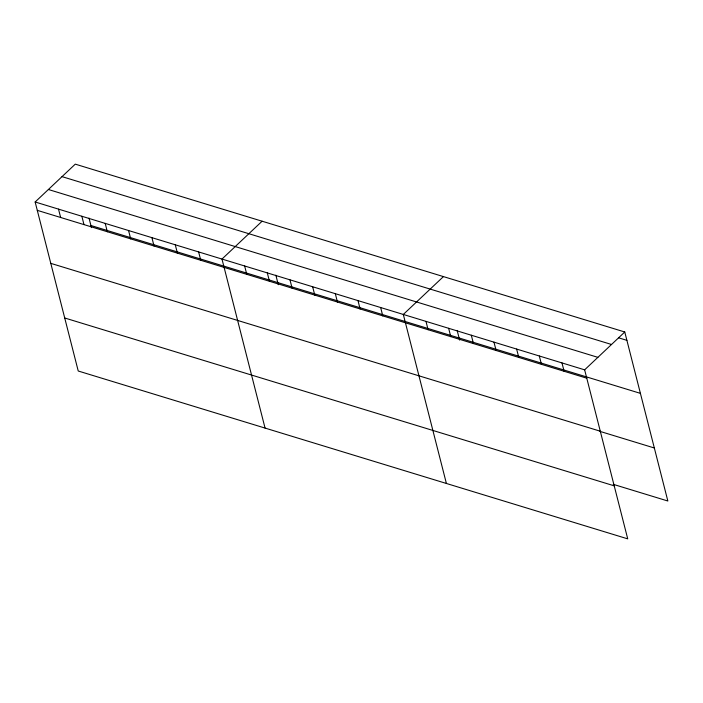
<?xml version="1.0" encoding="UTF-8"?>
<svg xmlns="http://www.w3.org/2000/svg" width="703" height="703" viewBox="0 0 703 703"><rect width="100%" height="100%" fill="white"/><g stroke="black" fill="none" stroke-linecap="round" stroke-linejoin="round"><path stroke-width="1.05" d="M35.15 201.989L584.641 369.84L627.726 538.858L78.235 371.008L35.15 201.989L75.274 164.142L624.765 331.992L667.85 501.011L613.244 484.332M262.105 221.217L221.981 259.064L265.057 428.074M443.435 276.604L403.311 314.452L446.396 483.462M584.641 369.84L624.765 331.992M618.658 337.827L626.9 340.349M62.031 176.638L611.531 344.488M48.393 189.502L597.884 357.352M90.915 225.514L640.415 393.364M37.277 210.346L586.777 378.196M50.792 263.361L600.292 431.211M599.729 431.308L654.335 447.987M64.72 317.984L614.211 485.835M561.978 362.915L564.105 371.272M539.315 355.99L541.442 364.347M516.643 349.066L518.77 357.423M493.981 342.141L496.107 350.498M471.309 335.226L473.444 343.574M457.187 330.551L459.613 340.076M448.646 328.301L450.772 336.649M425.974 321.376L428.109 329.725M380.648 307.527L382.775 315.875M357.976 300.603L360.112 308.96M335.313 293.678L337.44 302.035M312.642 286.754L314.777 295.111M289.979 279.829L292.105 288.186M275.857 275.163L278.283 284.689M267.316 272.905L269.442 281.262M244.644 265.98L246.771 274.337M198.624 251.929L200.75 260.277M175.275 244.793L177.402 253.15M151.918 237.658L154.045 246.015M128.561 230.522L130.696 238.879M105.213 223.396L107.339 231.744M89.026 218.097L91.452 227.614M81.856 216.26L83.982 224.608M58.507 209.125L60.634 217.482"/></g></svg>
